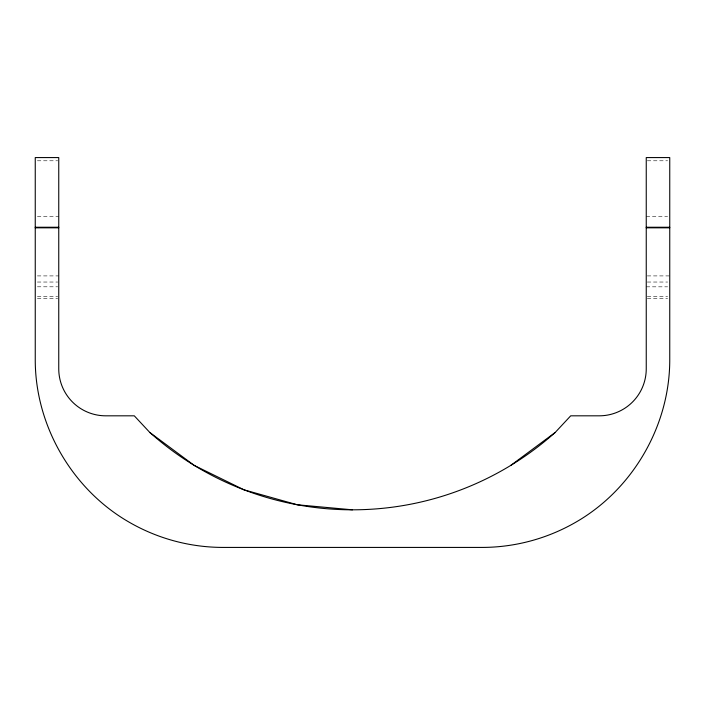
<?xml version="1.0" encoding="UTF-8"?>
<svg xmlns="http://www.w3.org/2000/svg" width="705" height="705" viewBox="0 0 705 705"><rect width="100%" height="100%" fill="white"/><g stroke="black" fill="none" stroke-linecap="round" stroke-linejoin="round"><path stroke-width="0.53" stroke-dasharray="3.52 2.64" d="M37.383 160.784L57.678 160.784M647.322 160.784L667.617 160.784M37.383 216.356L58.753 216.356M646.247 216.329L667.617 216.329M37.383 275.911L58.753 275.911M647.322 275.911L669.75 275.911M37.383 282.035L57.678 282.035M647.322 282.035L667.617 282.035M37.383 286.803L57.678 286.803M646.247 286.829L667.617 286.829M37.383 296.347L57.678 296.347M647.322 296.347L667.617 296.347M37.383 298.321L57.678 298.321M647.322 298.321L667.617 298.321"/><path stroke-width="1.06" d="M510.693 465.459L555.17 432.482L570.715 415.818L599.25 415.818A46.997 46.997 0 0 0 646.247 368.821L646.247 157.576L669.75 157.576L669.75 359.418C669.935 425.379 632.967 489.42 575.747 522.238A187.997 187.997 0 0 1 481.753 547.424L223.247 547.424A187.997 187.997 0 0 1 129.253 522.238C72.033 489.42 35.065 425.379 35.25 359.418L35.25 157.576L58.753 157.576L58.753 368.821A46.997 46.997 0 0 0 105.75 415.818L134.285 415.818L149.83 432.482L194.307 465.459L244.036 489.834L297.351 504.78L352.5 509.821M35.25 227.248L58.753 227.248M646.247 227.248L669.75 227.248M35.25 227.821L58.753 227.821M646.247 227.821L669.75 227.821M555.17 432.482A304.243 304.243 0 0 1 149.83 432.482"/></g></svg>
